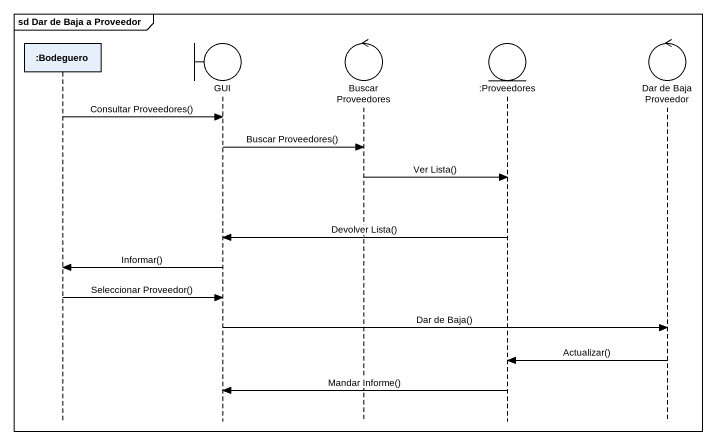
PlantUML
@startuml
mainframe sd Dar de Baja a Proveedor
hide footbox
participant ":Bodeguero" as Bodeguero
boundary GUI
control "Buscar Proveedores" as Buscar_Proveedores
entity ":Proveedores" as Proveedores
control "Dar de Baja Proveedor" as Dar_de_Baja_Proveedor

Bodeguero -> GUI : Consultar Proveedores()
GUI -> Buscar_Proveedores : Buscar Proveedores()
Buscar_Proveedores -> Proveedores : Ver Lista()
Proveedores -> GUI : Devolver Lista()
GUI -> Bodeguero : Informar()
Bodeguero -> GUI : Seleccionar Proveedor()
GUI -> Dar_de_Baja_Proveedor : Dar de Baja()
Dar_de_Baja_Proveedor -> Proveedores : Actualizar()
Proveedores -> GUI : Mandar Informe()
@enduml
